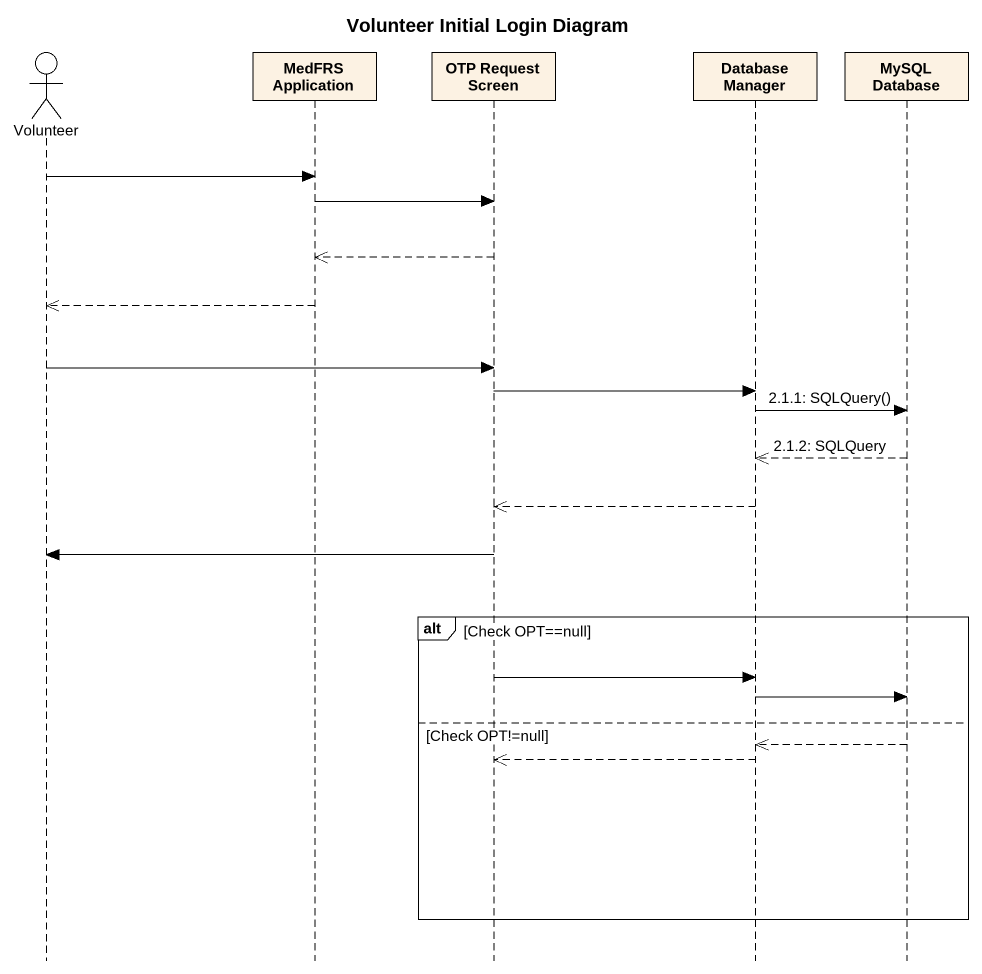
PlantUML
@startuml
title Volunteer Initial Login Diagram
hide footbox
actor Volunteer
participant "MedFRS Application" as MedFRS_Application
participant "OTP Request Screen" as OTP_Request_Screen
participant "Database Manager" as Database_Manager
participant "MySQL Database" as MySQL_Database

Volunteer -> MedFRS_Application
MedFRS_Application -> OTP_Request_Screen
OTP_Request_Screen -->> MedFRS_Application
MedFRS_Application -->> Volunteer
Volunteer -> OTP_Request_Screen
OTP_Request_Screen -> Database_Manager
Database_Manager -> MySQL_Database : 2.1.1: SQLQuery()
MySQL_Database -->> Database_Manager : 2.1.2: SQLQuery
Database_Manager -->> OTP_Request_Screen
OTP_Request_Screen -> Volunteer
alt Check OPT==null
  OTP_Request_Screen -> Database_Manager
  Database_Manager -> MySQL_Database
else Check OPT!=null
  MySQL_Database -->> Database_Manager
  Database_Manager -->> OTP_Request_Screen
end
@enduml
